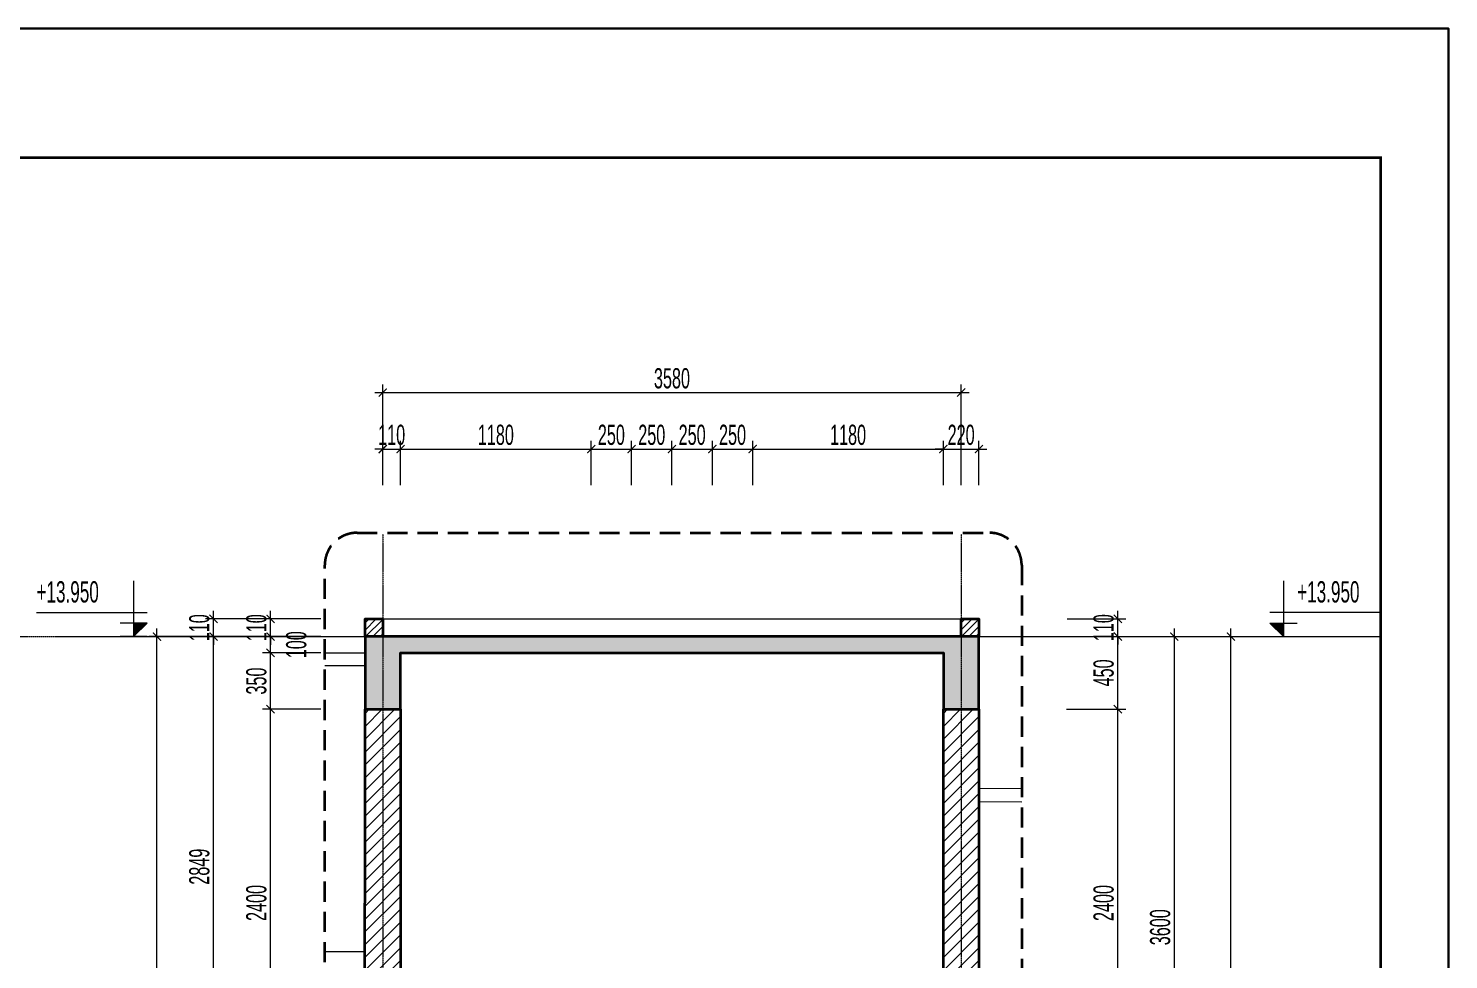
# Model space of a CAD drawing. Header units: millimetres. Extents: x 1336014 to 2939047, y -333549 to -60566.
# Drawn here: x 1439875 to 1448665, y -176353 to -170587 of the extents above; entities that cross this region are included whole.
import ezdxf
from ezdxf.enums import TextEntityAlignment as Align

# ---------------------------------------------------------------- set-up
doc = ezdxf.new("R2010")
doc.units = ezdxf.units.MM
doc.header["$MEASUREMENT"] = 0
doc.linetypes.add('$1$HIDDEN', pattern=[0.375, 0.25, -0.125])
doc.linetypes.add('CENTER2', pattern=[1.125, 0.75, -0.125, 0.125, -0.125])
for name, color, linetype, lineweight in [('01.Cut', 255, 'Continuous', 35), ('02.Thay', 145, 'Continuous', 15), ('03.Manh', 251, 'Continuous', 13), ('05.Text', 253, 'Continuous', 18), ('06.betong', 2, 'Continuous', 35), ('08.Dim', 156, 'Continuous', 15), ('09.Hatch', 250, 'Continuous', 5), ('10.truc', 250, 'CENTER2', 20), ('11.Khung bo', 32, 'Continuous', 50), ('12.Khung', 36, 'Continuous', 25), ('CA.thay 145', 145, 'Continuous', 18), ('DIM', 252, 'Continuous', 20)]:
    doc.layers.add(name, color=color, linetype=linetype, lineweight=lineweight)
doc.layers.add('text', color=7, linetype='Continuous')
doc.layers.add('Tpl_Bound', color=1, linetype='Continuous', plot=False)
doc.styles.add('TT5_Text Dim', font='hoatbif.shx', dxfattribs={"width": 0.6})
doc.dimstyles.new('TT5_Dim 1-50', dxfattribs={"dimscale": 50, "dimtxt": 2.5, "dimasz": 1, "dimexe": 1, "dimexo": 0.5, "dimgap": 0.5, "dimtad": 1, "dimdec": 0, "dimzin": 0, "dimdsep": 46, "dimtxsty": 'TT5_Text Dim', "dimblk": 'ARCHTICK', "dimcen": 0, "dimdle": 1, "dimclrd": 256, "dimclre": 256, "dimclrt": 1, "dimadec": 0, "dimazin": 0, "dimtfac": 0.015, "dimtdec": 0, "dimtix": 1, "dimtmove": 2, "dimatfit": 3, "dimldrblk": 'DOT', "dimfxl": 1, "dimtolj": 1, "dimtzin": 0, "dimlwd": -1, "dimlwe": -1, "dimarcsym": 1})
pattern_1 = [(45, (587421.734, -219710.61), (-39.7747564, 39.7747564), [])]

# ---------------------------------------------------------------- blocks, each defined once
blk = doc.blocks.new('100')
at = {"layer": '11.Khung bo', "const_width": 26.7}
blk.add_lwpolyline([(1860913, -945240), (1860913, -916940), (1896063, -916940), (1896063, -945240)], close=True, dxfattribs=at)
blk.add_lwpolyline([(1860913, -945240), (1860913, -916940), (1896063, -916940), (1896063, -945240)], close=True, dxfattribs=at)
blk.add_lwpolyline([(1860913, -945240), (1860913, -916940), (1896063, -916940), (1896063, -945240)], close=True, dxfattribs=at)
at = {"layer": '12.Khung'}
blk.add_lwpolyline([(1901579, -945940), (1901579, -916240), (1859580, -916240), (1859580, -945940)], close=True, dxfattribs=at)
blk.add_lwpolyline([(1901579, -945940), (1901579, -916240), (1859580, -916240), (1859580, -945940)], close=True, dxfattribs=at)
blk.add_lwpolyline([(1901579, -945940), (1901579, -916240), (1859580, -916240), (1859580, -945940)], close=True, dxfattribs=at)
blk = doc.blocks.new('A$C4E7C6F34')
at = {"layer": 'DIM'}
blk.add_hatch(color=256, dxfattribs=at).paths.add_polyline_path([(-38, 0), (-38, 138), (-178, 138)])
for p, q in [((-38, 576), (-38, 0)), ((964, 248), (-178, 248)), ((-178, 138), (101, 138)), ((-178, 138), (-38, 0)), ((-178, 0), (101, 0))]:
    blk.add_line(p, q, dxfattribs=at)
at = {"layer": 'text', "style": 'TT5_Text Dim', "flags": 8}
blk.add_attdef('%%P0.000', text='', height=220, dxfattribs=at).set_placement((102, 461), align=Align.MIDDLE_LEFT)
blk = doc.blocks.new('_ARCHTICK')
at = {"const_width": 0.15}
blk.add_lwpolyline([(-0.5, -0.5), (0.5, 0.5)], dxfattribs=at)
blk = doc.blocks.new('*D1233')
at = {"layer": '08.Dim', "transparency": 16777216}
for p, q in [((1446967.9, -178002.2), (1446967.9, -174302.4)), ((1446304.4, -174352.4), (1447017.9, -174352.4)), ((1446304.4, -177952.2), (1447017.9, -177952.2))]:
    blk.add_line(p, q, dxfattribs=at)
at = {"layer": 'Defpoints', "color": 0, "transparency": 16777216}
for p in [(1446279.4, -174352.4), (1446967.9, -174352.4), (1446279.4, -177952.2)]:
    blk.add_point(p, dxfattribs=at)
at = {"layer": '08.Dim', "transparency": 16777216, "xscale": 50, "yscale": 50, "zscale": 50}
for p, rotation in [((1446967.9, -174352.4), 90), ((1446967.9, -177952.2), 270)]:
    blk.add_blockref('_ARCHTICK', p, dxfattribs=dict(at, rotation=rotation))
at = {"layer": '08.Dim', "color": 1, "transparency": 16777216, "insert": (1446880.4, -176152.3), "char_height": 125, "attachment_point": 5, "rotation": 90, "style": 'TT5_Text Dim'}
blk.add_mtext('\\A1;3600', dxfattribs=at)
blk = doc.blocks.new('_DOT')
blk.add_line((-0.5, 0), (-1, 0))
at = {"const_width": 0.5}
blk.add_lwpolyline([(-0.25, 0, 1), (0.25, 0, 1)], format="xyb", close=True, dxfattribs=at)
blk = doc.blocks.new('*D1235')
at = {"layer": '08.Dim', "transparency": 16777216}
for p, q in [((1447317.9, -188352.6), (1447317.9, -174302.4)), ((1446304.4, -174352.4), (1447367.9, -174352.4)), ((1446304.4, -188302.6), (1447367.9, -188302.6))]:
    blk.add_line(p, q, dxfattribs=at)
at = {"layer": 'Defpoints', "color": 0, "transparency": 16777216}
for p in [(1446279.4, -174352.4), (1447317.9, -174352.4), (1446279.4, -188302.6)]:
    blk.add_point(p, dxfattribs=at)
at = {"layer": '08.Dim', "transparency": 16777216, "xscale": 50, "yscale": 50, "zscale": 50}
for p, rotation in [((1447317.9, -174352.4), 90), ((1447317.9, -188302.6), 270)]:
    blk.add_blockref('_ARCHTICK', p, dxfattribs=dict(at, rotation=rotation))
at = {"layer": '08.Dim', "color": 1, "transparency": 16777216, "insert": (1447230.4, -181327.5), "char_height": 125, "attachment_point": 5, "rotation": 90, "style": 'TT5_Text Dim'}
blk.add_mtext('\\A1;13950', dxfattribs=at)
blk = doc.blocks.new('*D1242')
at = {"layer": '08.Dim', "transparency": 16777216}
for p, q in [((1446617.9, -177252.2), (1446617.9, -174752.4)), ((1446301.1, -174802.4), (1446667.9, -174802.4)), ((1446301.1, -177202.2), (1446667.9, -177202.2))]:
    blk.add_line(p, q, dxfattribs=at)
at = {"layer": 'Defpoints', "color": 0, "transparency": 16777216}
for p in [(1446276.1, -174802.4), (1446617.9, -174802.4), (1446276.1, -177202.2)]:
    blk.add_point(p, dxfattribs=at)
at = {"layer": '08.Dim', "transparency": 16777216, "xscale": 50, "yscale": 50, "zscale": 50}
for p, rotation in [((1446617.9, -174802.4), 90), ((1446617.9, -177202.2), 270)]:
    blk.add_blockref('_ARCHTICK', p, dxfattribs=dict(at, rotation=rotation))
at = {"layer": '08.Dim', "color": 1, "transparency": 16777216, "insert": (1446530.4, -176002.3), "char_height": 125, "attachment_point": 5, "rotation": 90, "style": 'TT5_Text Dim'}
blk.add_mtext('\\A1;2400', dxfattribs=at)
blk = doc.blocks.new('*D1243')
at = {"layer": '08.Dim', "transparency": 16777216}
for p, q in [((1446617.9, -174852.4), (1446617.9, -174302.4)), ((1446304.4, -174352.4), (1446667.9, -174352.4)), ((1446304.4, -174802.4), (1446667.9, -174802.4))]:
    blk.add_line(p, q, dxfattribs=at)
at = {"layer": 'Defpoints', "color": 0, "transparency": 16777216}
for p in [(1446279.4, -174352.4), (1446617.9, -174352.4), (1446279.4, -174802.4)]:
    blk.add_point(p, dxfattribs=at)
at = {"layer": '08.Dim', "transparency": 16777216, "xscale": 50, "yscale": 50, "zscale": 50}
for p, rotation in [((1446617.9, -174352.4), 90), ((1446617.9, -174802.4), 270)]:
    blk.add_blockref('_ARCHTICK', p, dxfattribs=dict(at, rotation=rotation))
at = {"layer": '08.Dim', "color": 1, "transparency": 16777216, "insert": (1446530.4, -174577.4), "char_height": 125, "attachment_point": 5, "rotation": 90, "style": 'TT5_Text Dim'}
blk.add_mtext('\\A1;450', dxfattribs=at)
blk = doc.blocks.new('*D1244')
at = {"layer": '08.Dim', "transparency": 16777216}
for p, q in [((1446617.9, -174242.4), (1446617.9, -174192.4)), ((1446304.4, -174242.4), (1446667.9, -174242.4)), ((1446617.9, -174352.4), (1446617.9, -174242.4)), ((1446304.4, -174352.4), (1446667.9, -174352.4)), ((1446617.9, -174352.4), (1446617.9, -174402.4))]:
    blk.add_line(p, q, dxfattribs=at)
at = {"layer": 'Defpoints', "color": 0, "transparency": 16777216}
for p in [(1446279.4, -174242.4), (1446617.9, -174242.4), (1446279.4, -174352.4)]:
    blk.add_point(p, dxfattribs=at)
at = {"layer": '08.Dim', "transparency": 16777216, "xscale": 50, "yscale": 50, "zscale": 50}
for p, rotation in [((1446617.9, -174242.4), 270), ((1446617.9, -174352.4), 90)]:
    blk.add_blockref('_ARCHTICK', p, dxfattribs=dict(at, rotation=rotation))
at = {"layer": '08.Dim', "color": 1, "transparency": 16777216, "insert": (1446530.4, -174297.4), "char_height": 125, "attachment_point": 5, "rotation": 90, "style": 'TT5_Text Dim'}
blk.add_mtext('\\A1;110', dxfattribs=at)
blk = doc.blocks.new('*D1299')
at = {"layer": '08.Dim', "transparency": 16777216}
for p, q in [((1441020.6, -177251.9), (1441020.6, -174302.9)), ((1441684.1, -174352.9), (1440970.6, -174352.9)), ((1441687.3, -177201.9), (1440970.6, -177201.9))]:
    blk.add_line(p, q, dxfattribs=at)
at = {"layer": 'Defpoints', "color": 0, "transparency": 16777216}
for p in [(1441020.6, -174352.9), (1441709.1, -174352.9), (1441712.3, -177201.9)]:
    blk.add_point(p, dxfattribs=at)
at = {"layer": '08.Dim', "transparency": 16777216, "xscale": 50, "yscale": 50, "zscale": 50}
for p, rotation in [((1441020.6, -174352.9), 90), ((1441020.6, -177201.9), 270)]:
    blk.add_blockref('_ARCHTICK', p, dxfattribs=dict(at, rotation=rotation))
at = {"layer": '08.Dim', "color": 1, "transparency": 16777216, "insert": (1440933.1, -175777.4), "char_height": 125, "attachment_point": 5, "rotation": 90, "style": 'TT5_Text Dim'}
blk.add_mtext('\\A1;2849', dxfattribs=at)
blk = doc.blocks.new('*D1301')
at = {"layer": '08.Dim', "transparency": 16777216}
for p, q in [((1440670.6, -188353.1), (1440670.6, -174302.9)), ((1441657.2, -174352.9), (1440620.6, -174352.9)), ((1441657.2, -188303.1), (1440620.6, -188303.1))]:
    blk.add_line(p, q, dxfattribs=at)
at = {"layer": 'Defpoints', "color": 0, "transparency": 16777216}
for p in [(1440670.6, -174352.9), (1441682.2, -174352.9), (1441682.2, -188303.1)]:
    blk.add_point(p, dxfattribs=at)
at = {"layer": '08.Dim', "transparency": 16777216, "xscale": 50, "yscale": 50, "zscale": 50}
for p, rotation in [((1440670.6, -174352.9), 90), ((1440670.6, -188303.1), 270)]:
    blk.add_blockref('_ARCHTICK', p, dxfattribs=dict(at, rotation=rotation))
at = {"layer": '08.Dim', "color": 1, "transparency": 16777216, "insert": (1440583.1, -181328), "char_height": 125, "attachment_point": 5, "rotation": 90, "style": 'TT5_Text Dim'}
blk.add_mtext('\\A1;13950', dxfattribs=at)
blk = doc.blocks.new('*D1302')
at = {"layer": '08.Dim', "transparency": 16777216}
for p, q in [((1441020.6, -174242.9), (1441020.6, -174192.9)), ((1441684.1, -174242.9), (1440970.6, -174242.9)), ((1441020.6, -174352.9), (1441020.6, -174242.9)), ((1441684.1, -174352.9), (1440970.6, -174352.9)), ((1441020.6, -174352.9), (1441020.6, -174402.9))]:
    blk.add_line(p, q, dxfattribs=at)
at = {"layer": 'Defpoints', "color": 0, "transparency": 16777216}
for p in [(1441020.6, -174242.9), (1441709.1, -174242.9), (1441709.1, -174352.9)]:
    blk.add_point(p, dxfattribs=at)
at = {"layer": '08.Dim', "transparency": 16777216, "xscale": 50, "yscale": 50, "zscale": 50}
for p, rotation in [((1441020.6, -174242.9), 270), ((1441020.6, -174352.9), 90)]:
    blk.add_blockref('_ARCHTICK', p, dxfattribs=dict(at, rotation=rotation))
at = {"layer": '08.Dim', "color": 1, "transparency": 16777216, "insert": (1440933.1, -174297.9), "char_height": 125, "attachment_point": 5, "rotation": 90, "style": 'TT5_Text Dim'}
blk.add_mtext('\\A1;110', dxfattribs=at)
blk = doc.blocks.new('*D1332')
at = {"layer": '08.Dim', "transparency": 16777216}
for p, q in [((1441373.6, -177251.9), (1441373.6, -174751.9)), ((1441684.1, -174801.9), (1441323.6, -174801.9)), ((1441687.3, -177201.9), (1441323.6, -177201.9))]:
    blk.add_line(p, q, dxfattribs=at)
at = {"layer": 'Defpoints', "color": 0, "transparency": 16777216}
for p in [(1441373.6, -174801.9), (1441709.1, -174801.9), (1441712.3, -177201.9)]:
    blk.add_point(p, dxfattribs=at)
at = {"layer": '08.Dim', "transparency": 16777216, "xscale": 50, "yscale": 50, "zscale": 50}
for p, rotation in [((1441373.6, -174801.9), 90), ((1441373.6, -177201.9), 270)]:
    blk.add_blockref('_ARCHTICK', p, dxfattribs=dict(at, rotation=rotation))
at = {"layer": '08.Dim', "color": 1, "transparency": 16777216, "insert": (1441286.1, -176001.9), "char_height": 125, "attachment_point": 5, "rotation": 90, "style": 'TT5_Text Dim'}
blk.add_mtext('\\A1;2400', dxfattribs=at)
blk = doc.blocks.new('*D1311')
at = {"layer": '08.Dim', "transparency": 16777216}
for p, q in [((1441373.6, -174852.9), (1441373.6, -174402.9)), ((1441684.1, -174452.9), (1441323.6, -174452.9)), ((1441684.1, -174802.9), (1441323.6, -174802.9))]:
    blk.add_line(p, q, dxfattribs=at)
at = {"layer": 'Defpoints', "color": 0, "transparency": 16777216}
for p in [(1441373.6, -174452.9), (1441709.1, -174452.9), (1441709.1, -174802.9)]:
    blk.add_point(p, dxfattribs=at)
at = {"layer": '08.Dim', "transparency": 16777216, "xscale": 50, "yscale": 50, "zscale": 50}
for p, rotation in [((1441373.6, -174452.9), 90), ((1441373.6, -174802.9), 270)]:
    blk.add_blockref('_ARCHTICK', p, dxfattribs=dict(at, rotation=rotation))
at = {"layer": '08.Dim', "color": 1, "transparency": 16777216, "insert": (1441286.1, -174627.9), "char_height": 125, "attachment_point": 5, "rotation": 90, "style": 'TT5_Text Dim'}
blk.add_mtext('\\A1;350', dxfattribs=at)
blk = doc.blocks.new('*D1312')
at = {"layer": '08.Dim', "transparency": 16777216}
for p, q in [((1441373.6, -174502.9), (1441373.6, -174302.9)), ((1441684.1, -174352.9), (1441323.6, -174352.9)), ((1441684.1, -174452.9), (1441323.6, -174452.9))]:
    blk.add_line(p, q, dxfattribs=at)
at = {"layer": 'Defpoints', "color": 0, "transparency": 16777216}
for p in [(1441373.6, -174352.9), (1441709.1, -174352.9), (1441709.1, -174452.9)]:
    blk.add_point(p, dxfattribs=at)
at = {"layer": '08.Dim', "transparency": 16777216, "xscale": 50, "yscale": 50, "zscale": 50}
for p, rotation in [((1441373.6, -174352.9), 90), ((1441373.6, -174452.9), 270)]:
    blk.add_blockref('_ARCHTICK', p, dxfattribs=dict(at, rotation=rotation))
at = {"layer": '08.Dim', "color": 1, "transparency": 16777216, "insert": (1441533.2, -174402.9), "char_height": 125, "attachment_point": 5, "rotation": 90, "style": 'TT5_Text Dim'}
blk.add_mtext('\\A1;100', dxfattribs=at)
blk = doc.blocks.new('*D1313')
at = {"layer": '08.Dim', "transparency": 16777216}
for p, q in [((1441373.6, -174242.9), (1441373.6, -174192.9)), ((1441684.1, -174242.9), (1441323.6, -174242.9)), ((1441373.6, -174352.9), (1441373.6, -174242.9)), ((1441684.1, -174352.9), (1441323.6, -174352.9)), ((1441373.6, -174352.9), (1441373.6, -174402.9))]:
    blk.add_line(p, q, dxfattribs=at)
at = {"layer": 'Defpoints', "color": 0, "transparency": 16777216}
for p in [(1441373.6, -174242.9), (1441709.1, -174242.9), (1441709.1, -174352.9)]:
    blk.add_point(p, dxfattribs=at)
at = {"layer": '08.Dim', "transparency": 16777216, "xscale": 50, "yscale": 50, "zscale": 50}
for p, rotation in [((1441373.6, -174242.9), 270), ((1441373.6, -174352.9), 90)]:
    blk.add_blockref('_ARCHTICK', p, dxfattribs=dict(at, rotation=rotation))
at = {"layer": '08.Dim', "color": 1, "transparency": 16777216, "insert": (1441286.1, -174297.9), "char_height": 125, "attachment_point": 5, "rotation": 90, "style": 'TT5_Text Dim'}
blk.add_mtext('\\A1;110', dxfattribs=at)
blk = doc.blocks.new('*D1359')
at = {"layer": '08.Dim', "transparency": 16777216}
for p, q in [((1442178.2, -173415), (1442178.2, -173141.5)), ((1443358.1, -173415), (1443358.1, -173141.5)), ((1442128.2, -173191.5), (1443408.1, -173191.5))]:
    blk.add_line(p, q, dxfattribs=at)
at = {"layer": 'Defpoints', "color": 0, "transparency": 16777216}
for p in [(1443358.1, -173191.5), (1442178.2, -173440), (1443358.1, -173440)]:
    blk.add_point(p, dxfattribs=at)
at = {"layer": '08.Dim', "transparency": 16777216, "xscale": 50, "yscale": 50, "zscale": 50, "rotation": 180}
blk.add_blockref('_ARCHTICK', (1442178.2, -173191.5), dxfattribs=at)
at = {"layer": '08.Dim', "transparency": 16777216, "xscale": 50, "yscale": 50, "zscale": 50}
blk.add_blockref('_ARCHTICK', (1443358.1, -173191.5), dxfattribs=at)
at = {"layer": '08.Dim', "color": 1, "transparency": 16777216, "insert": (1442768.1, -173104), "char_height": 125, "attachment_point": 5, "style": 'TT5_Text Dim'}
blk.add_mtext('\\A1;1180', dxfattribs=at)
blk = doc.blocks.new('*D1360')
at = {"layer": '08.Dim', "transparency": 16777216}
for p, q in [((1443358.1, -173415), (1443358.1, -173141.5)), ((1443608.1, -173415), (1443608.1, -173141.5)), ((1443308.1, -173191.5), (1443658.1, -173191.5))]:
    blk.add_line(p, q, dxfattribs=at)
at = {"layer": 'Defpoints', "color": 0, "transparency": 16777216}
for p in [(1443608.1, -173191.5), (1443358.1, -173440), (1443608.1, -173440)]:
    blk.add_point(p, dxfattribs=at)
at = {"layer": '08.Dim', "transparency": 16777216, "xscale": 50, "yscale": 50, "zscale": 50, "rotation": 180}
blk.add_blockref('_ARCHTICK', (1443358.1, -173191.5), dxfattribs=at)
at = {"layer": '08.Dim', "transparency": 16777216, "xscale": 50, "yscale": 50, "zscale": 50}
blk.add_blockref('_ARCHTICK', (1443608.1, -173191.5), dxfattribs=at)
at = {"layer": '08.Dim', "color": 1, "transparency": 16777216, "insert": (1443483.1, -173104), "char_height": 125, "attachment_point": 5, "style": 'TT5_Text Dim'}
blk.add_mtext('\\A1;250', dxfattribs=at)
blk = doc.blocks.new('*D1361')
at = {"layer": '08.Dim', "transparency": 16777216}
for p, q in [((1443608.1, -173415), (1443608.1, -173141.5)), ((1443858.1, -173415), (1443858.1, -173141.5)), ((1443558.1, -173191.5), (1443908.1, -173191.5))]:
    blk.add_line(p, q, dxfattribs=at)
at = {"layer": 'Defpoints', "color": 0, "transparency": 16777216}
for p in [(1443858.1, -173191.5), (1443608.1, -173440), (1443858.1, -173440)]:
    blk.add_point(p, dxfattribs=at)
at = {"layer": '08.Dim', "transparency": 16777216, "xscale": 50, "yscale": 50, "zscale": 50, "rotation": 180}
blk.add_blockref('_ARCHTICK', (1443608.1, -173191.5), dxfattribs=at)
at = {"layer": '08.Dim', "transparency": 16777216, "xscale": 50, "yscale": 50, "zscale": 50}
blk.add_blockref('_ARCHTICK', (1443858.1, -173191.5), dxfattribs=at)
at = {"layer": '08.Dim', "color": 1, "transparency": 16777216, "insert": (1443733.1, -173104), "char_height": 125, "attachment_point": 5, "style": 'TT5_Text Dim'}
blk.add_mtext('\\A1;250', dxfattribs=at)
blk = doc.blocks.new('*D1362')
at = {"layer": '08.Dim', "transparency": 16777216}
for p, q in [((1443858.1, -173415), (1443858.1, -173141.5)), ((1444108.1, -173415), (1444108.1, -173141.5)), ((1443808.1, -173191.5), (1444158.1, -173191.5))]:
    blk.add_line(p, q, dxfattribs=at)
at = {"layer": 'Defpoints', "color": 0, "transparency": 16777216}
for p in [(1444108.1, -173191.5), (1443858.1, -173440), (1444108.1, -173440)]:
    blk.add_point(p, dxfattribs=at)
at = {"layer": '08.Dim', "transparency": 16777216, "xscale": 50, "yscale": 50, "zscale": 50, "rotation": 180}
blk.add_blockref('_ARCHTICK', (1443858.1, -173191.5), dxfattribs=at)
at = {"layer": '08.Dim', "transparency": 16777216, "xscale": 50, "yscale": 50, "zscale": 50}
blk.add_blockref('_ARCHTICK', (1444108.1, -173191.5), dxfattribs=at)
at = {"layer": '08.Dim', "color": 1, "transparency": 16777216, "insert": (1443983.1, -173104), "char_height": 125, "attachment_point": 5, "style": 'TT5_Text Dim'}
blk.add_mtext('\\A1;250', dxfattribs=at)
blk = doc.blocks.new('*D1363')
at = {"layer": '08.Dim', "transparency": 16777216}
for p, q in [((1444108.1, -173415), (1444108.1, -173141.5)), ((1444358.1, -173415), (1444358.1, -173141.5)), ((1444058.1, -173191.5), (1444408.1, -173191.5))]:
    blk.add_line(p, q, dxfattribs=at)
at = {"layer": 'Defpoints', "color": 0, "transparency": 16777216}
for p in [(1444358.1, -173191.5), (1444108.1, -173440), (1444358.1, -173440)]:
    blk.add_point(p, dxfattribs=at)
at = {"layer": '08.Dim', "transparency": 16777216, "xscale": 50, "yscale": 50, "zscale": 50, "rotation": 180}
blk.add_blockref('_ARCHTICK', (1444108.1, -173191.5), dxfattribs=at)
at = {"layer": '08.Dim', "transparency": 16777216, "xscale": 50, "yscale": 50, "zscale": 50}
blk.add_blockref('_ARCHTICK', (1444358.1, -173191.5), dxfattribs=at)
at = {"layer": '08.Dim', "color": 1, "transparency": 16777216, "insert": (1444233.1, -173104), "char_height": 125, "attachment_point": 5, "style": 'TT5_Text Dim'}
blk.add_mtext('\\A1;250', dxfattribs=at)
blk = doc.blocks.new('*D1364')
at = {"layer": '08.Dim', "transparency": 16777216}
for p, q in [((1444358.1, -173415), (1444358.1, -173141.5)), ((1445538.1, -173415), (1445538.1, -173141.5)), ((1444308.1, -173191.5), (1445588.1, -173191.5))]:
    blk.add_line(p, q, dxfattribs=at)
at = {"layer": 'Defpoints', "color": 0, "transparency": 16777216}
for p in [(1445538.1, -173191.5), (1444358.1, -173440), (1445538.1, -173440)]:
    blk.add_point(p, dxfattribs=at)
at = {"layer": '08.Dim', "transparency": 16777216, "xscale": 50, "yscale": 50, "zscale": 50, "rotation": 180}
blk.add_blockref('_ARCHTICK', (1444358.1, -173191.5), dxfattribs=at)
at = {"layer": '08.Dim', "transparency": 16777216, "xscale": 50, "yscale": 50, "zscale": 50}
blk.add_blockref('_ARCHTICK', (1445538.1, -173191.5), dxfattribs=at)
at = {"layer": '08.Dim', "color": 1, "transparency": 16777216, "insert": (1444948.1, -173104), "char_height": 125, "attachment_point": 5, "style": 'TT5_Text Dim'}
blk.add_mtext('\\A1;1180', dxfattribs=at)
blk = doc.blocks.new('*D1365')
at = {"layer": '08.Dim', "transparency": 16777216}
for p, q in [((1445538.1, -173415), (1445538.1, -173141.5)), ((1445758.1, -173415), (1445758.1, -173141.5)), ((1445538.1, -173191.5), (1445488.1, -173191.5)), ((1445538.1, -173191.5), (1445758.1, -173191.5)), ((1445758.1, -173191.5), (1445808.1, -173191.5))]:
    blk.add_line(p, q, dxfattribs=at)
at = {"layer": 'Defpoints', "color": 0, "transparency": 16777216}
for p in [(1445758.1, -173191.5), (1445538.1, -173440), (1445758.1, -173440)]:
    blk.add_point(p, dxfattribs=at)
at = {"layer": '08.Dim', "transparency": 16777216, "xscale": 50, "yscale": 50, "zscale": 50}
blk.add_blockref('_ARCHTICK', (1445538.1, -173191.5), dxfattribs=at)
at = {"layer": '08.Dim', "transparency": 16777216, "xscale": 50, "yscale": 50, "zscale": 50, "rotation": 180}
blk.add_blockref('_ARCHTICK', (1445758.1, -173191.5), dxfattribs=at)
at = {"layer": '08.Dim', "color": 1, "transparency": 16777216, "insert": (1445648.1, -173104), "char_height": 125, "attachment_point": 5, "style": 'TT5_Text Dim'}
blk.add_mtext('\\A1;220', dxfattribs=at)
blk = doc.blocks.new('*D1366')
at = {"layer": '08.Dim', "transparency": 16777216}
for p, q in [((1442068.1, -173415), (1442068.1, -172791.5)), ((1445648.1, -173415), (1445648.1, -172791.5)), ((1442018.1, -172841.5), (1445698.1, -172841.5))]:
    blk.add_line(p, q, dxfattribs=at)
at = {"layer": 'Defpoints', "color": 0, "transparency": 16777216}
for p in [(1445648.1, -172841.5), (1442068.1, -173440), (1445648.1, -173440)]:
    blk.add_point(p, dxfattribs=at)
at = {"layer": '08.Dim', "transparency": 16777216, "xscale": 50, "yscale": 50, "zscale": 50, "rotation": 180}
blk.add_blockref('_ARCHTICK', (1442068.1, -172841.5), dxfattribs=at)
at = {"layer": '08.Dim', "transparency": 16777216, "xscale": 50, "yscale": 50, "zscale": 50}
blk.add_blockref('_ARCHTICK', (1445648.1, -172841.5), dxfattribs=at)
at = {"layer": '08.Dim', "color": 1, "transparency": 16777216, "insert": (1443858.1, -172754), "char_height": 125, "attachment_point": 5, "style": 'TT5_Text Dim'}
blk.add_mtext('\\A1;3580', dxfattribs=at)
blk = doc.blocks.new('*D1367')
at = {"layer": '08.Dim', "transparency": 16777216}
for p, q in [((1442068.1, -173415), (1442068.1, -173141.5)), ((1442178.2, -173415), (1442178.2, -173141.5)), ((1442068.1, -173191.5), (1442018.1, -173191.5)), ((1442068.1, -173191.5), (1442178.2, -173191.5)), ((1442178.2, -173191.5), (1442228.2, -173191.5))]:
    blk.add_line(p, q, dxfattribs=at)
at = {"layer": 'Defpoints', "color": 0, "transparency": 16777216}
for p in [(1442178.2, -173191.5), (1442068.1, -173440), (1442178.2, -173440)]:
    blk.add_point(p, dxfattribs=at)
at = {"layer": '08.Dim', "transparency": 16777216, "xscale": 50, "yscale": 50, "zscale": 50}
blk.add_blockref('_ARCHTICK', (1442068.1, -173191.5), dxfattribs=at)
at = {"layer": '08.Dim', "transparency": 16777216, "xscale": 50, "yscale": 50, "zscale": 50, "rotation": 180}
blk.add_blockref('_ARCHTICK', (1442178.2, -173191.5), dxfattribs=at)
at = {"layer": '08.Dim', "color": 1, "transparency": 16777216, "insert": (1442123.2, -173104), "char_height": 125, "attachment_point": 5, "style": 'TT5_Text Dim'}
blk.add_mtext('\\A1;110', dxfattribs=at)

msp = doc.modelspace()

# ---------------------------------------------------------------- hatches: boundary and pattern name
at = {"layer": '09.Hatch', "ltscale": 50}
h = msp.add_hatch(dxfattribs=at)
h.set_pattern_fill('TUONGXAY', color=256, scale=250, style=0)
h.set_pattern_definition([(45, (258171.395, -71783.558), (-22.0970869, 22.0970869), [])])
h.paths.add_polyline_path([(1441958.3, -174242.9), (1442068.3, -174242.9), (1442068.3, -174352.9), (1441958.3, -174352.9)])
h = msp.add_hatch(dxfattribs=at)
h.set_pattern_fill('TUONGXAY', color=256, scale=250, style=0)
h.set_pattern_definition([(45, (257971.223, -71783.542), (-22.0970869, 22.0970869), [])])
h.paths.add_polyline_path([(1445648.1, -174242.9), (1445758.1, -174242.9), (1445758.1, -174352.9), (1445648.1, -174352.9)])
h = msp.add_hatch(dxfattribs=at)
h.set_pattern_fill('BTCT', color=256, scale=9, style=0)
h.set_pattern_definition([(50, (587421.734, -219710.61), (64.5534164, -5.647692), [6.75, -74.25]), (355, (587421.734, -219710.61), (-12.48762, 67.697292), [5.4, -59.4]), (100.4514, (587427.11, -219711.08), (52.0658444, 62.049559), [5.736617, -63.10279]), (46.1842, (587421.73, -219692.61), (96.0516944, -14.896711), [10.125, -111.375]), (96.6356, (587429.74, -219693.85), (84.119643, 87.670608), [8.604926, -94.65417]), (351.1842, (587421.73, -219692.61), (84.119575, 87.670674), [8.1, -89.1]), (21, (587430.734, -219697.11), (53.7216347, -36.2357), [6.75, -74.25]), (326, (587430.734, -219697.11), (21.89838, 65.263504), [5.4, -59.4]), (71.4514, (587435.21, -219700.13), (75.6200366, 29.0277447), [5.736617, -63.10279]), (37.5, (587421.734, -219710.61), (1.094387, 29.96044684), [0, -58.68, 0, -60.3, 0, -59.625]), (7.5, (587421.734, -219710.61), (23.6762584, 35.4970541), [0, -34.38, 0, -57.33, 0, -22.725]), (327.5, (587401.664, -219710.61), (48.04401926, -2.02993846), [0, -22.5, 0, -70.2, 0, -93.15]), (317.5, (587392.664, -219710.61), (52.4867552, 9.0094484), [0, -29.25, 0, -46.62, 0, -66.15]), (45, (587421.734, -219710.61), (-23.8648539, 23.8648539), []), (45, (587437.644, -219710.61), (-23.8648539, 23.8648539), [])])
edge = h.paths.add_edge_path()
edge.add_line((1441958.3, -174352.6), (1441958.3, -174802.6))
edge.add_line((1441958.3, -174802.6), (1442178.3, -174802.6))
edge.add_line((1442178.3, -174802.6), (1442178.3, -174452.6))
edge.add_line((1442178.3, -174452.6), (1445538.1, -174452.6))
edge.add_line((1445538.1, -174452.6), (1445538.1, -174802.6))
edge.add_line((1445538.1, -174802.6), (1445758.1, -174802.6))
edge.add_line((1445758.1, -174802.6), (1445758.1, -174352.9))
edge.add_line((1445758.1, -174352.9), (1441958.3, -174352.6))
h = msp.add_hatch(dxfattribs=at)
h.set_pattern_fill('TUONGXAY', color=256, scale=450, style=0)
h.set_pattern_definition(pattern_1)
h.paths.add_polyline_path([(1441958.3, -174802.6), (1442178.3, -174802.6), (1442178.1, -177202.6), (1441958.1, -177202.6)])
h = msp.add_hatch(dxfattribs=at)
h.set_pattern_fill('TUONGXAY', color=256, scale=450, style=0)
h.set_pattern_definition(pattern_1)
h.paths.add_polyline_path([(1445538.1, -174802.6), (1445758.1, -174802.6), (1445758.1, -177952.9), (1445538.1, -177952.9)])

# ---------------------------------------------------------------- linework, layer by layer
at = {"layer": '01.Cut', "color": 6, "linetype": '$1$HIDDEN', "ltscale": 500}
msp.add_lwpolyline([(1441909.1, -173710.1), (1445823.1, -173710.1, -0.414214), (1446023.1, -173910.1), (1446023.1, -189119.2, -0.414214), (1445823.1, -189319.2), (1441909.1, -189319.2, -0.414214), (1441709.1, -189119.2), (1441709.1, -173910.1, -0.414214)], format="xyb", close=True, dxfattribs=at)
at = {"layer": '01.Cut'}
for points in [[(1441958.3, -174352.9), (1441958.3, -174242.9), (1442068.3, -174242.9), (1442068.3, -174352.9)], [(1445648.1, -174352.9), (1445648.1, -174242.9), (1445758.1, -174242.9), (1445758.1, -174352.9)]]:
    msp.add_lwpolyline(points, dxfattribs=at)
for points in [[(1441958.3, -174242.9), (1442068.3, -174242.9), (1442068.3, -174352.9), (1441958.3, -174352.9)], [(1445648.1, -174242.9), (1445758.1, -174242.9), (1445758.1, -174352.9), (1445648.1, -174352.9)], [(1441958.3, -174802.6), (1442178.3, -174802.6), (1442178.1, -177202.6), (1441958.1, -177202.6)], [(1445538.1, -174802.6), (1445758.1, -174802.6), (1445758.1, -177952.9), (1445538.1, -177952.9)]]:
    msp.add_lwpolyline(points, close=True, dxfattribs=at)
at = {"layer": '02.Thay'}
msp.add_lwpolyline([(1442068.3, -174242.9), (1445648.1, -174242.9)], dxfattribs=at)
at = {"layer": '03.Manh', "ltscale": 200}
msp.add_lwpolyline([(1441709.1, -176302.7), (1441958.1, -176302.7)], dxfattribs=at)
at = {"layer": '06.betong'}
msp.add_lwpolyline([(1441958.3, -174352.6), (1441958.3, -174802.6), (1442178.3, -174802.6), (1442178.3, -174452.6), (1445538.1, -174452.6), (1445538.1, -174802.6), (1445758.1, -174802.6), (1445758.1, -174352.9), (1441958.3, -174352.6)], dxfattribs=at)
at = {"layer": '10.truc'}
for p, q in [((1442068.1, -173718.6), (1442069.1, -192476.5)), ((1445648.1, -173718.6), (1445648.1, -192476.5)), ((1440142.4, -174352.9), (1448245.3, -174352.8)), ((1440142.7, -174352.9), (1448245.6, -174352.8)), ((1441709.1, -174352.8), (1448245.3, -174352.8))]:
    msp.add_line(p, q, dxfattribs=at)
msp.add_lwpolyline([(1431677.7, -174352.4), (1440165.5, -174352.4)], dxfattribs=at)
at = {"layer": 'CA.thay 145'}
for points in [[(1441709.1, -174452.8), (1441958.3, -174452.8), (1441958.3, -174533.3), (1441709.1, -174533.3)], [(1446023.1, -175294.4), (1445758, -175294.1), (1445757.9, -175374.6), (1446023.1, -175374.9)]]:
    msp.add_lwpolyline(points, dxfattribs=at)
at = {"layer": 'Tpl_Bound', "color": 1}
msp.add_lwpolyline([(1430845.5, -195786.5), (1430845.5, -170586.7), (1448665.3, -170586.7), (1448665.3, -195786.5)], close=True, dxfattribs=at)

# ---------------------------------------------------------------- block references
at = {"layer": '05.Text', "xscale": 0.6, "yscale": 0.6, "zscale": 0.6, "rotation": 270}
msp.add_blockref('100', (1998409.4, 945161.1), dxfattribs=at)
at = {"layer": '08.Dim'}
ref = msp.add_blockref('A$C4E7C6F34', (1440503, -174352.4), dxfattribs=dict(at, xscale=-0.6, yscale=0.6, zscale=0.6))
ref.add_attrib('%%P0.000', '+13.950', dxfattribs={"layer": 'text', "height": 132, "style": 'TT5_Text Dim', "width": 0.6, "flags": 8}).set_placement((1439924.9, -174075.6), align=Align.MIDDLE_LEFT)
ref = msp.add_blockref('A$C4E7C6F34', (1447666.6, -174352.3), dxfattribs=dict(at, xscale=0.5999999999999999, yscale=0.5999999999999999, zscale=0.5999999999999999, rotation=0.0011159525596146))
ref.add_attrib('%%P0.000', '+13.950', dxfattribs={"layer": 'text', "height": 132, "rotation": 0.00112, "style": 'TT5_Text Dim', "width": 0.6, "flags": 8}).set_placement((1447728, -174075.5), align=Align.MIDDLE_LEFT)

# ---------------------------------------------------------------- dimensions: what is measured, and where the dimension line sits
for base, p1, p2, picture, middle in [((1445648.1, -172841.5), (1442068.1, -173440), (1445648.1, -173440), '*D1366', (1443858.1, -172754)), ((1442178.2, -173191.5), (1442068.1, -173440), (1442178.2, -173440), '*D1367', (1442123.2, -173104)), ((1443358.1, -173191.5), (1442178.2, -173440), (1443358.1, -173440), '*D1359', (1442768.1, -173104)), ((1443608.1, -173191.5), (1443358.1, -173440), (1443608.1, -173440), '*D1360', (1443483.1, -173104)), ((1443858.1, -173191.5), (1443608.1, -173440), (1443858.1, -173440), '*D1361', (1443733.1, -173104)), ((1444108.1, -173191.5), (1443858.1, -173440), (1444108.1, -173440), '*D1362', (1443983.1, -173104)), ((1444358.1, -173191.5), (1444108.1, -173440), (1444358.1, -173440), '*D1363', (1444233.1, -173104)), ((1445538.1, -173191.5), (1444358.1, -173440), (1445538.1, -173440), '*D1364', (1444948.1, -173104)), ((1445758.1, -173191.5), (1445538.1, -173440), (1445758.1, -173440), '*D1365', (1445648.1, -173104))]:
    dim = msp.add_linear_dim(base=base, p1=p1, p2=p2, dimstyle='TT5_Dim 1-50', dxfattribs=at)
    dim.commit()
    dim.dimension.update_dxf_attribs({"geometry": picture, "text_midpoint": middle})
for base, p1, p2, picture, middle in [((1441020.6, -174242.9), (1441709.1, -174352.9), (1441709.1, -174242.9), '*D1302', (1440933.1, -174297.9)), ((1441373.6, -174242.9), (1441709.1, -174352.9), (1441709.1, -174242.9), '*D1313', (1441286.1, -174297.9)), ((1446617.9, -174242.4), (1446279.4, -174352.4), (1446279.4, -174242.4), '*D1244', (1446530.4, -174297.4)), ((1440670.6, -174352.9), (1441682.2, -188303.1), (1441682.2, -174352.9), '*D1301', (1440583.1, -181328)), ((1441020.6, -174352.9), (1441712.3, -177201.9), (1441709.1, -174352.9), '*D1299', (1440933.1, -175777.4)), ((1446967.9, -174352.4), (1446279.4, -177952.2), (1446279.4, -174352.4), '*D1233', (1446880.4, -176152.3)), ((1447317.9, -174352.4), (1446279.4, -188302.6), (1446279.4, -174352.4), '*D1235', (1447230.4, -181327.5)), ((1446617.9, -174352.4), (1446279.4, -174802.4), (1446279.4, -174352.4), '*D1243', (1446530.4, -174577.4)), ((1441373.6, -174452.9), (1441709.1, -174802.9), (1441709.1, -174452.9), '*D1311', (1441286.1, -174627.9)), ((1441373.6, -174801.9), (1441712.3, -177201.9), (1441709.1, -174801.9), '*D1332', (1441286.1, -176001.9)), ((1446617.9, -174802.4), (1446276.1, -177202.2), (1446276.1, -174802.4), '*D1242', (1446530.4, -176002.3))]:
    dim = msp.add_linear_dim(base=base, p1=p1, p2=p2, angle=90, dimstyle='TT5_Dim 1-50', dxfattribs=at)
    dim.commit()
    dim.dimension.update_dxf_attribs({"geometry": picture, "text_midpoint": middle})
dim = msp.add_linear_dim(base=(1441373.6, -174352.9), p1=(1441709.1, -174452.9), p2=(1441709.1, -174352.9), angle=90, dimstyle='TT5_Dim 1-50', dxfattribs=at)
dim.commit()
dim.dimension.update_dxf_attribs({"geometry": '*D1312', "text_midpoint": (1441533.2, -174402.9), "dimtype": 160})

doc.saveas('drawing.dxf')
